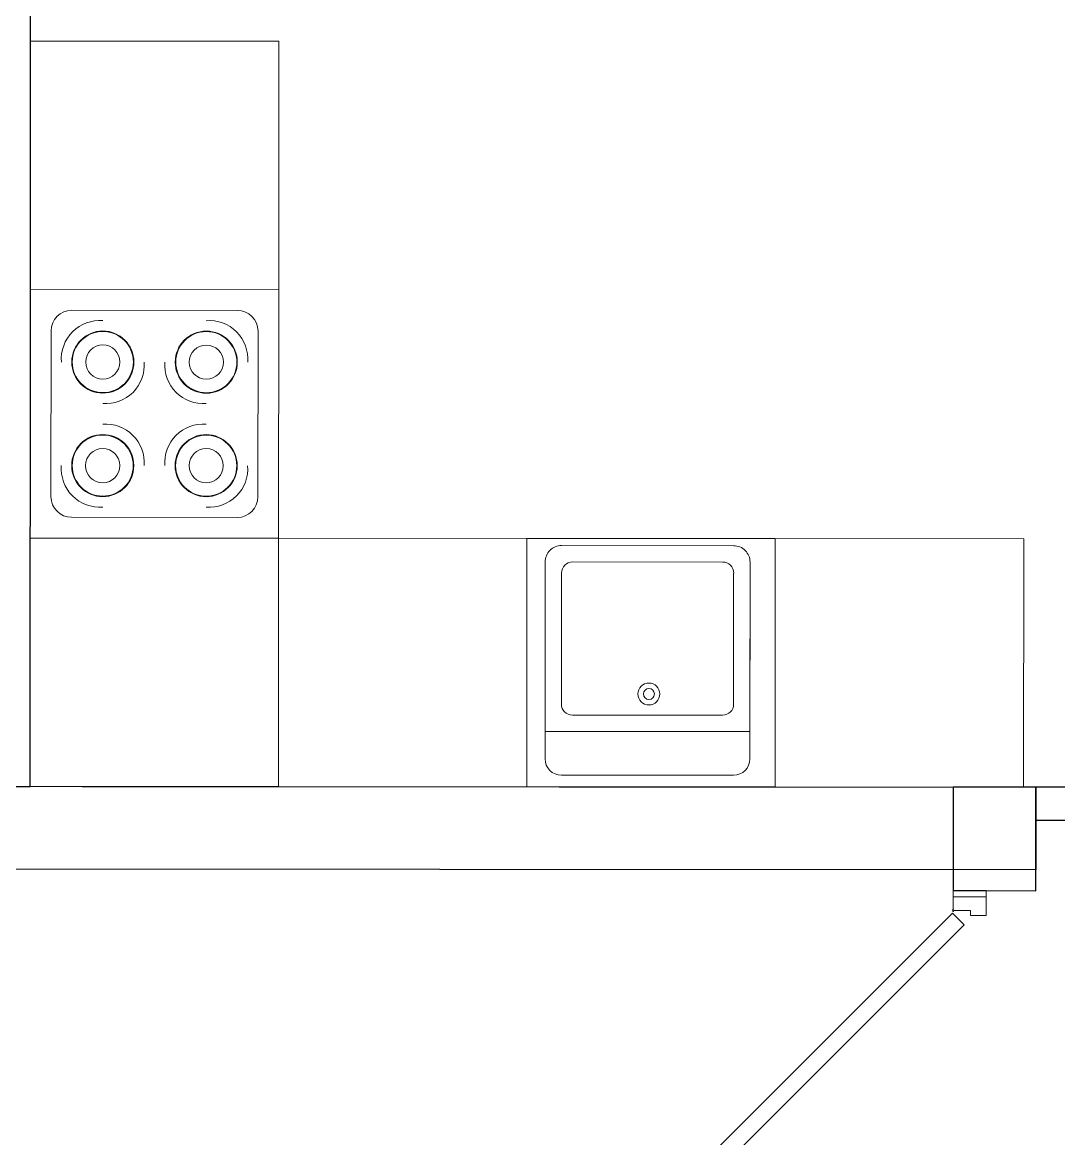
# Model space of a CAD drawing. Header units: millimetres. Extents: x 0 to 145404, y 0 to 194550.
# Drawn here: x 77933 to 80436, y 29161 to 31857 of the extents above; entities that cross this region are included whole.
import ezdxf

# ---------------------------------------------------------------- set-up
doc = ezdxf.new("R2010")
doc.units = ezdxf.units.MM
for name, color, linetype, lineweight in [('АР - Двери', 126, 'Continuous', 9), ('АР - Монолит', 56, 'Continuous', 30), ('АР - Оборуд', 252, 'Continuous', 0), ('АР - Перегородки 80', 32, 'Continuous', 30)]:
    doc.layers.add(name, color=color, linetype=linetype, lineweight=lineweight)
doc.layers.add('АР - мебель', color=7, linetype='Continuous', lineweight=9, true_color=0x787878)

# ---------------------------------------------------------------- blocks, each defined once
blk = doc.blocks.new('*U93')
at = {"ltscale": 100}
for p, q in [((-1035, 37.5), (-1035, -42.5)), ((-1002, 37.5), (-1035, 37.5)), ((-1002, -4.5), (-1002, 37.5)), ((-48, -4.5), (-48, 35.5)), ((-46, 37.5), (-15, 37.5)), ((-15, 37.5), (-15, -42.5)), ((-990, -4.5), (-1002, -4.5)), ((-990, -42.5), (-990, -4.5)), ((-60, -42.5), (-60, -4.5)), ((-60, -4.5), (-48, -4.5)), ((-1035, -42.5), (-990, -42.5)), ((-15, -42.5), (-60, -42.5))]:
    blk.add_line(p, q, dxfattribs=at)
for points in [[(-54.4, 38.9), (-82.7, 10.6), (-754, 682), (-725.8, 710.3)], [(-1035, -42.5), (-1050, -42.5), (-1050, 37.5), (-1035, 37.5)], [(-15, -42.5), (0, -42.5), (0, 37.5), (-15, 37.5)]]:
    blk.add_lwpolyline(points, close=True, dxfattribs=at)
blk.add_circle((-48, 37.5), 2, dxfattribs=at)
blk.add_arc((-57.9, 37.5), 950, 135.135, 180, dxfattribs=at)
blk = doc.blocks.new('Блок 600 х 600')
at = {"layer": 'АР - мебель'}
blk.add_lwpolyline([(-600, 0), (0, 0), (0, 600), (-600, 600)], close=True, dxfattribs=at)
blk = doc.blocks.new('k_22')
at = {"ltscale": 600}
for p, q in [((0, 600), (0, 0)), ((600, 600), (0, 600)), ((600, 0), (600, 600)), ((500, 550), (100, 550)), ((50, 500), (50, 100)), ((550, 100), (550, 500)), ((100, 50), (500, 50)), ((0, 0), (600, 0))]:
    blk.add_line(p, q, dxfattribs=at)
for centre in [(175, 425), (425, 425), (175, 175), (425, 175)]:
    blk.add_circle(centre, 75, dxfattribs=at)
for centre, radius, start, end in [((100, 500), 50, 90, 180), ((500, 500), 50, 0, 90), ((167.7, 432.3), 93, 85.4974, 184.5026), ((432.3, 432.3), 93, 355.4974, 94.5026), ((175, 425), 73.8, 0, 180), ((425, 425), 73.8, 0, 180), ((175, 425), 41.3, 0, 180), ((425, 425), 41.3, 0, 180), ((175, 425), 73.8, 180, 0), ((175, 425), 41.3, 180, 0), ((182.3, 417.7), 93, 265.4974, 4.5026), ((417.7, 417.7), 93, 175.4974, 274.5026), ((425, 425), 73.8, 180, 0), ((425, 425), 41.3, 180, 0), ((182.3, 182.3), 93, 355.4974, 94.5026), ((417.7, 182.3), 93, 85.4974, 184.5026), ((175, 175), 73.8, 0, 180), ((425, 175), 73.8, 0, 180), ((175, 175), 41.3, 0, 180), ((425, 175), 41.3, 0, 180), ((167.7, 167.7), 93, 175.4974, 274.5026), ((175, 175), 73.8, 180, 0), ((175, 175), 41.3, 180, 0), ((425, 175), 73.8, 180, 0), ((425, 175), 41.3, 180, 0), ((432.3, 167.7), 93, 265.4974, 4.5026), ((100, 100), 50, 180, 270), ((500, 100), 50, 270, 0)]:
    blk.add_arc(centre, radius, start, end, dxfattribs=at)
blk = doc.blocks.new('М15 600х600')
for p, q in [((-600, 600), (-600, 0)), ((-600, 600), (0, 600)), ((0, 600), (0, 0)), ((-516.4, 571.8), (-100.6, 571.8)), ((-556, 57), (-556, 532.2)), ((-61, 532.2), (-61, 57)), ((-556, 466.2), (-61, 466.2)), ((-490, 426.6), (-127, 426.6)), ((-516.4, 83.4), (-516.4, 400.2)), ((-100.6, 83.4), (-100.6, 400.2)), ((-61, 400.2), (-61, 83.4)), ((-127, 57), (-490, 57)), ((-600, 0), (0, 0)), ((-100.6, 17.4), (-516.4, 17.4))]:
    blk.add_line(p, q)
for centre, major_axis, start_param, end_param in [((-516.4, 532.2), (-28, 28), -0.785398, 0.785398), ((-100.6, 532.2), (28, 28), 5.497787, 7.068583), ((-490, 400.2), (-18.7, 18.7), -0.785398, 0.785398), ((-127, 400.2), (18.7, 18.7), 5.497787, 7.068583), ((-305.2, 375.6), (18.7, 18.7), 5.497787, 11.780972), ((-305.2, 375.6), (9.33, 9.33), 5.497787, 11.780972), ((-490, 83.4), (18.7, 18.7), 2.356194, 3.926991), ((-127, 83.4), (-18.7, 18.7), 2.356194, 3.926991), ((-516.4, 57), (28, 28), 2.356194, 3.926991), ((-100.6, 57), (-28, 28), 2.356194, 3.926991)]:
    blk.add_ellipse(centre, major_axis=major_axis, ratio=1, start_param=start_param, end_param=end_param)
blk = doc.blocks.new('Квартира 3К 10100 тип 1 перекидная')
at = {"layer": 'АР - Монолит', "elevation": 0}
for points in [[(-200, 2200), (0, 2200), (0, 1950), (-200, 1950)], [(-200, 2200), (-200, 2000), (5560, 2000), (5560, 2200)]]:
    blk.add_lwpolyline(points, close=True, dxfattribs=at)
at = {"layer": 'АР - Перегородки 80', "elevation": 0}
for points in [[(2310, 2200), (2230, 2200), (2230, 4710), (2310, 4710)], [(-310, 2120), (-310, 2200), (-200, 2200), (-200, 2120)]]:
    blk.add_lwpolyline(points, close=True, dxfattribs=at)
at = {"rotation": 180}
for p in [(1630, 4000, 0), (-170, 2800, 0), (-170, 2800, 0), (430, 2800, 0), (430, 2800, 0), (1030, 2800, 0), (1030, 2800, 0), (1630, 2800, 0), (1630, 2800, 0)]:
    blk.add_blockref('Блок 600 х 600', p, dxfattribs=at)
at = {"layer": 'АР - Двери', "xscale": -1, "rotation": 270}
blk.add_blockref('*U93', (-37.5, 1950, 0), dxfattribs=at)
at = {"layer": 'АР - Оборуд'}
blk.add_blockref('k_22', (1630, 2800, 0), dxfattribs=at)
at = {"layer": 'АР - Оборуд', "rotation": 180}
blk.add_blockref('М15 600х600', (430, 2800, 0), dxfattribs=at)
blk = doc.blocks.new('H_Section_2')
at = {"rotation": 56.96711930257281}
blk.add_blockref('Квартира 3К 10100 тип 1 перекидная', (-5490.5, -23816.8, 0), dxfattribs=at)

msp = doc.modelspace()

# ---------------------------------------------------------------- block references
at = {"xscale": -1, "rotation": 56.92792192093123}
msp.add_blockref('H_Section_2', (57225.5, 36206.1, 0), dxfattribs=at)

doc.saveas('drawing.dxf')
